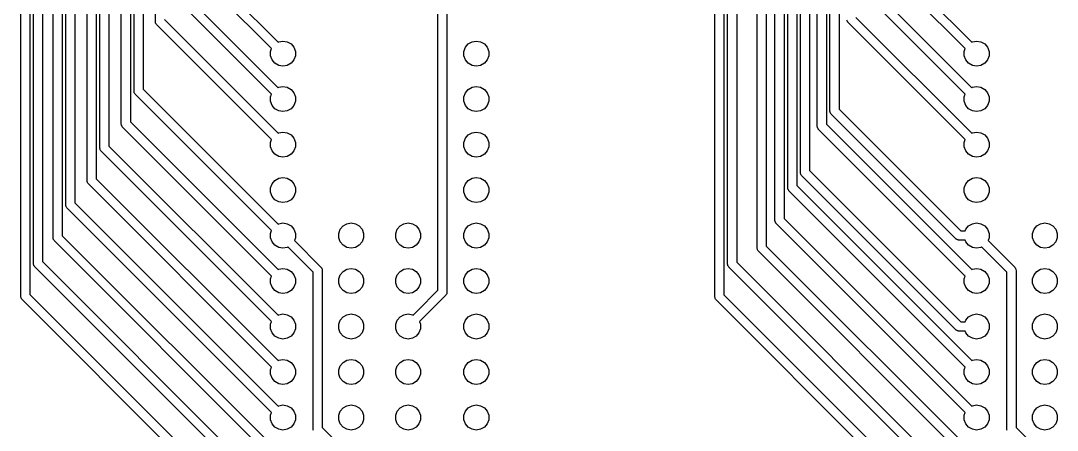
# Model space of a CAD drawing. Extents: x 25 to 346, y -457 to -16.
# Drawn here: x 165.4 to 223.3, y -358.2 to -335.4 of the extents above; entities that cross this region are included whole.
import ezdxf

# ---------------------------------------------------------------- set-up
doc = ezdxf.new("R2010")
doc.units = 0
doc.header["$MEASUREMENT"] = 0
doc.layers.add('BLACK', color=7, linetype='CONTINUOUS')

msp = doc.modelspace()

# ---------------------------------------------------------------- linework, layer by layer
at = {"layer": 'Black'}
for p, q in [((171.704, -339.28), (171.704, -236.581)), ((172.212, -236.581), (172.212, -339.175)), ((169.799, -342.455), (169.799, -239.46)), ((170.307, -239.354), (170.307, -342.35)), ((208.915, -343.824), (208.915, -256.31)), ((209.423, -256.204), (209.423, -343.719)), ((210.566, -340.395), (210.566, -255.949)), ((211.074, -255.844), (211.074, -340.29)), ((208.204, -344.665), (208.204, -256.604)), ((208.712, -256.499), (208.712, -344.56)), ((165.379, -349.202), (165.379, -263.525)), ((165.887, -263.525), (165.887, -349.202)), ((166.091, -348.907), (166.091, -265.049)), ((166.599, -265.049), (166.599, -348.802)), ((204.851, -348.933), (204.851, -266.7)), ((205.359, -266.916), (205.359, -348.827)), ((172.898, -335.394), (172.898, -301.371)), ((170.993, -339.575), (170.993, -305.181)), ((171.501, -305.181), (171.501, -339.575)), ((169.088, -342.75), (169.088, -308.737)), ((169.596, -308.737), (169.596, -342.75)), ((207.493, -346.494), (207.493, -313.69)), ((208.001, -313.69), (208.001, -346.389)), ((204.14, -350.761), (204.14, -313.795)), ((204.648, -313.795), (204.648, -350.656)), ((206.502, -348.043), (206.502, -314.96)), ((207.01, -314.96), (207.01, -347.938)), ((167.894, -345.63), (167.894, -319.151)), ((168.402, -319.151), (168.402, -345.525)), ((167.183, -345.925), (167.183, -319.891)), ((167.691, -319.786), (167.691, -345.925)), ((209.855, -340.69), (209.855, -330.251)), ((210.363, -330.251), (210.363, -340.69)), ((188.671, -350.402), (188.671, -331.457)), ((189.179, -331.562), (189.179, -350.507)), ((179.388, -336.91), (174.623, -332.145)), ((175.057, -331.86), (179.745, -336.548)), ((218.123, -336.91), (213.231, -332.018)), ((213.665, -331.733), (218.48, -336.548)), ((212.725, -333.333), (218.48, -339.088)), ((179.388, -339.45), (173.683, -333.745)), ((174.117, -333.46), (179.745, -339.088)), ((218.123, -339.45), (212.291, -333.618)), ((172.9, -335.405), (172.898, -335.394)), ((172.899, -335.416), (172.9, -335.405)), ((172.907, -335.448), (172.899, -335.416)), ((172.913, -335.481), (172.907, -335.448)), ((172.919, -335.491), (172.913, -335.481)), ((172.922, -335.502), (172.919, -335.491)), ((172.941, -335.529), (172.922, -335.502)), ((172.957, -335.558), (172.941, -335.529)), ((172.966, -335.565), (172.957, -335.558)), ((172.972, -335.574), (172.966, -335.565)), ((179.388, -341.99), (172.972, -335.574)), ((173.406, -335.289), (179.745, -341.628)), ((211.521, -335.354), (211.515, -335.321)), ((211.527, -335.364), (211.521, -335.354)), ((211.53, -335.375), (211.527, -335.364)), ((211.549, -335.402), (211.53, -335.375)), ((211.565, -335.431), (211.549, -335.402)), ((211.574, -335.438), (211.565, -335.431)), ((211.58, -335.447), (211.574, -335.438)), ((218.123, -341.99), (211.58, -335.447)), ((212.014, -335.162), (218.48, -341.628)), ((179.745, -336.548), (179.783, -336.526)), ((179.783, -336.526), (180.022, -336.484)), ((180.022, -336.484), (180.262, -336.526)), ((180.262, -336.526), (180.473, -336.648)), ((180.473, -336.648), (180.63, -336.834)), ((180.63, -336.834), (180.713, -337.063)), ((190.127, -337.063), (190.21, -336.834)), ((190.21, -336.834), (190.367, -336.648)), ((190.367, -336.648), (190.578, -336.526)), ((190.578, -336.526), (190.817, -336.484)), ((190.817, -336.484), (191.057, -336.526)), ((191.057, -336.526), (191.268, -336.648)), ((191.268, -336.648), (191.425, -336.834)), ((191.425, -336.834), (191.508, -337.063)), ((218.48, -336.548), (218.518, -336.526)), ((218.518, -336.526), (218.757, -336.484)), ((218.757, -336.484), (218.997, -336.526)), ((218.997, -336.526), (219.208, -336.648)), ((219.208, -336.648), (219.365, -336.834)), ((219.365, -336.834), (219.448, -337.063)), ((179.332, -337.063), (179.388, -336.91)), ((179.332, -337.307), (179.332, -337.063)), ((179.415, -337.536), (179.332, -337.307)), ((180.713, -337.307), (180.63, -337.536)), ((180.713, -337.063), (180.713, -337.307)), ((190.127, -337.307), (190.127, -337.063)), ((190.21, -337.536), (190.127, -337.307)), ((191.508, -337.307), (191.425, -337.536)), ((191.508, -337.063), (191.508, -337.307)), ((218.067, -337.063), (218.123, -336.91)), ((218.067, -337.307), (218.067, -337.063)), ((218.15, -337.536), (218.067, -337.307)), ((219.448, -337.307), (219.365, -337.536)), ((219.448, -337.063), (219.448, -337.307)), ((179.572, -337.722), (179.415, -337.536)), ((179.783, -337.844), (179.572, -337.722)), ((180.022, -337.886), (179.783, -337.844)), ((180.262, -337.844), (180.022, -337.886)), ((180.473, -337.722), (180.262, -337.844)), ((180.63, -337.536), (180.473, -337.722)), ((190.367, -337.722), (190.21, -337.536)), ((190.578, -337.844), (190.367, -337.722)), ((190.817, -337.886), (190.578, -337.844)), ((191.057, -337.844), (190.817, -337.886)), ((191.268, -337.722), (191.057, -337.844)), ((191.425, -337.536), (191.268, -337.722)), ((218.307, -337.722), (218.15, -337.536)), ((218.518, -337.844), (218.307, -337.722)), ((218.757, -337.886), (218.518, -337.844)), ((218.997, -337.844), (218.757, -337.886)), ((219.208, -337.722), (218.997, -337.844)), ((219.365, -337.536), (219.208, -337.722)), ((179.745, -339.088), (179.783, -339.066)), ((179.783, -339.066), (180.022, -339.024)), ((180.022, -339.024), (180.262, -339.066)), ((180.262, -339.066), (180.473, -339.188)), ((190.367, -339.188), (190.578, -339.066)), ((190.578, -339.066), (190.817, -339.024)), ((190.817, -339.024), (191.057, -339.066)), ((191.057, -339.066), (191.268, -339.188)), ((218.48, -339.088), (218.518, -339.066)), ((218.518, -339.066), (218.757, -339.024)), ((218.757, -339.024), (218.997, -339.066)), ((218.997, -339.066), (219.208, -339.188)), ((170.993, -341.109), (170.993, -339.575)), ((171.501, -339.575), (171.501, -341.004)), ((171.706, -339.292), (171.704, -339.28)), ((171.705, -339.303), (171.706, -339.292)), ((171.714, -339.335), (171.705, -339.303)), ((171.719, -339.367), (171.714, -339.335)), ((171.725, -339.377), (171.719, -339.367)), ((171.728, -339.388), (171.725, -339.377)), ((171.747, -339.415), (171.728, -339.388)), ((171.763, -339.444), (171.747, -339.415)), ((171.772, -339.451), (171.763, -339.444)), ((171.778, -339.46), (171.772, -339.451)), ((179.388, -347.07), (171.778, -339.46)), ((172.212, -339.175), (179.745, -346.708)), ((179.332, -339.603), (179.388, -339.45)), ((179.332, -339.847), (179.332, -339.603)), ((180.473, -339.188), (180.63, -339.374)), ((180.63, -339.374), (180.713, -339.603)), ((180.713, -339.603), (180.713, -339.847)), ((190.127, -339.603), (190.21, -339.374)), ((190.127, -339.847), (190.127, -339.603)), ((190.21, -339.374), (190.367, -339.188)), ((191.268, -339.188), (191.425, -339.374)), ((191.425, -339.374), (191.508, -339.603)), ((191.508, -339.603), (191.508, -339.847)), ((218.067, -339.603), (218.123, -339.45)), ((218.067, -339.847), (218.067, -339.603)), ((219.208, -339.188), (219.365, -339.374)), ((219.365, -339.374), (219.448, -339.603)), ((219.448, -339.603), (219.448, -339.847)), ((179.415, -340.076), (179.332, -339.847)), ((179.572, -340.262), (179.415, -340.076)), ((179.783, -340.384), (179.572, -340.262)), ((180.473, -340.262), (180.262, -340.384)), ((180.63, -340.076), (180.473, -340.262)), ((180.713, -339.847), (180.63, -340.076)), ((190.21, -340.076), (190.127, -339.847)), ((190.367, -340.262), (190.21, -340.076)), ((190.578, -340.384), (190.367, -340.262)), ((191.268, -340.262), (191.057, -340.384)), ((191.425, -340.076), (191.268, -340.262)), ((191.508, -339.847), (191.425, -340.076)), ((211.074, -340.29), (217.875, -347.091)), ((218.15, -340.076), (218.067, -339.847)), ((218.307, -340.262), (218.15, -340.076)), ((218.518, -340.384), (218.307, -340.262)), ((219.208, -340.262), (218.997, -340.384)), ((219.365, -340.076), (219.208, -340.262)), ((219.448, -339.847), (219.365, -340.076)), ((180.022, -340.426), (179.783, -340.384)), ((180.262, -340.384), (180.022, -340.426)), ((190.817, -340.426), (190.578, -340.384)), ((191.057, -340.384), (190.817, -340.426)), ((209.855, -341.236), (209.855, -340.69)), ((210.363, -340.69), (210.363, -341.131)), ((210.568, -340.406), (210.566, -340.395)), ((210.567, -340.417), (210.568, -340.406)), ((210.576, -340.45), (210.567, -340.417)), ((210.581, -340.482), (210.576, -340.45)), ((210.587, -340.492), (210.581, -340.482)), ((210.59, -340.503), (210.587, -340.492)), ((210.609, -340.53), (210.59, -340.503)), ((210.625, -340.559), (210.609, -340.53)), ((210.634, -340.566), (210.625, -340.559)), ((210.64, -340.575), (210.634, -340.566)), ((217.59, -347.525), (210.64, -340.575)), ((218.757, -340.426), (218.518, -340.384)), ((218.997, -340.384), (218.757, -340.426)), ((170.995, -341.12), (170.993, -341.109)), ((170.994, -341.131), (170.995, -341.12)), ((171.002, -341.163), (170.994, -341.131)), ((171.008, -341.196), (171.002, -341.163)), ((171.014, -341.206), (171.008, -341.196)), ((171.017, -341.217), (171.014, -341.206)), ((171.036, -341.244), (171.017, -341.217)), ((171.052, -341.273), (171.036, -341.244)), ((171.061, -341.28), (171.052, -341.273)), ((171.067, -341.289), (171.061, -341.28)), ((179.388, -349.61), (171.067, -341.289)), ((171.501, -341.004), (179.745, -349.248)), ((209.857, -341.247), (209.855, -341.236)), ((209.856, -341.258), (209.857, -341.247)), ((209.864, -341.29), (209.856, -341.258)), ((209.87, -341.323), (209.864, -341.29)), ((209.876, -341.333), (209.87, -341.323)), ((209.879, -341.344), (209.876, -341.333)), ((209.898, -341.371), (209.879, -341.344)), ((209.914, -341.4), (209.898, -341.371)), ((209.923, -341.407), (209.914, -341.4)), ((209.929, -341.416), (209.923, -341.407)), ((218.123, -349.61), (209.929, -341.416)), ((210.363, -341.131), (218.48, -349.248)), ((179.332, -342.143), (179.388, -341.99)), ((179.745, -341.628), (179.783, -341.606)), ((179.783, -341.606), (180.022, -341.564)), ((180.022, -341.564), (180.262, -341.606)), ((180.262, -341.606), (180.473, -341.728)), ((180.473, -341.728), (180.63, -341.914)), ((180.63, -341.914), (180.713, -342.143)), ((190.127, -342.143), (190.21, -341.914)), ((190.21, -341.914), (190.367, -341.728)), ((190.367, -341.728), (190.578, -341.606)), ((190.578, -341.606), (190.817, -341.564)), ((190.817, -341.564), (191.057, -341.606)), ((191.057, -341.606), (191.268, -341.728)), ((191.268, -341.728), (191.425, -341.914)), ((191.425, -341.914), (191.508, -342.143)), ((218.067, -342.143), (218.123, -341.99)), ((218.48, -341.628), (218.518, -341.606)), ((218.518, -341.606), (218.757, -341.564)), ((218.757, -341.564), (218.997, -341.606)), ((218.997, -341.606), (219.208, -341.728)), ((219.208, -341.728), (219.365, -341.914)), ((219.365, -341.914), (219.448, -342.143)), ((169.801, -342.467), (169.799, -342.455)), ((169.8, -342.478), (169.801, -342.467)), ((169.809, -342.51), (169.8, -342.478)), ((169.814, -342.542), (169.809, -342.51)), ((169.82, -342.552), (169.814, -342.542)), ((169.823, -342.563), (169.82, -342.552)), ((169.842, -342.59), (169.823, -342.563)), ((169.858, -342.619), (169.842, -342.59)), ((169.867, -342.626), (169.858, -342.619)), ((169.873, -342.635), (169.867, -342.626)), ((179.388, -352.15), (169.873, -342.635)), ((170.307, -342.35), (179.745, -351.788)), ((179.332, -342.387), (179.332, -342.143)), ((179.415, -342.616), (179.332, -342.387)), ((179.572, -342.802), (179.415, -342.616)), ((180.63, -342.616), (180.473, -342.802)), ((180.713, -342.387), (180.63, -342.616)), ((180.713, -342.143), (180.713, -342.387)), ((190.127, -342.387), (190.127, -342.143)), ((190.21, -342.616), (190.127, -342.387)), ((190.367, -342.802), (190.21, -342.616)), ((191.425, -342.616), (191.268, -342.802)), ((191.508, -342.387), (191.425, -342.616)), ((191.508, -342.143), (191.508, -342.387)), ((218.067, -342.387), (218.067, -342.143)), ((218.15, -342.616), (218.067, -342.387)), ((218.307, -342.802), (218.15, -342.616)), ((219.365, -342.616), (219.208, -342.802)), ((219.448, -342.387), (219.365, -342.616)), ((219.448, -342.143), (219.448, -342.387)), ((169.088, -344.284), (169.088, -342.75)), ((169.596, -342.75), (169.596, -344.179)), ((179.783, -342.924), (179.572, -342.802)), ((180.022, -342.966), (179.783, -342.924)), ((180.262, -342.924), (180.022, -342.966)), ((180.473, -342.802), (180.262, -342.924)), ((190.578, -342.924), (190.367, -342.802)), ((190.817, -342.966), (190.578, -342.924)), ((191.057, -342.924), (190.817, -342.966)), ((191.268, -342.802), (191.057, -342.924)), ((218.518, -342.924), (218.307, -342.802)), ((218.757, -342.966), (218.518, -342.924)), ((218.997, -342.924), (218.757, -342.966)), ((219.208, -342.802), (218.997, -342.924)), ((209.423, -343.719), (217.875, -352.171)), ((169.09, -344.295), (169.088, -344.284)), ((169.089, -344.306), (169.09, -344.295)), ((169.097, -344.338), (169.089, -344.306)), ((169.103, -344.371), (169.097, -344.338)), ((169.109, -344.381), (169.103, -344.371)), ((169.596, -344.179), (179.745, -354.328)), ((179.415, -344.454), (179.572, -344.268)), ((179.572, -344.268), (179.783, -344.146)), ((179.783, -344.146), (180.022, -344.104)), ((180.022, -344.104), (180.262, -344.146)), ((180.262, -344.146), (180.473, -344.268)), ((180.473, -344.268), (180.63, -344.454)), ((190.21, -344.454), (190.367, -344.268)), ((190.367, -344.268), (190.578, -344.146)), ((190.578, -344.146), (190.817, -344.104)), ((190.817, -344.104), (191.057, -344.146)), ((191.057, -344.146), (191.268, -344.268)), ((191.268, -344.268), (191.425, -344.454)), ((208.917, -343.835), (208.915, -343.824)), ((208.916, -343.846), (208.917, -343.835)), ((208.925, -343.879), (208.916, -343.846)), ((208.93, -343.911), (208.925, -343.879)), ((208.936, -343.921), (208.93, -343.911)), ((208.939, -343.932), (208.936, -343.921)), ((208.958, -343.959), (208.939, -343.932)), ((208.974, -343.988), (208.958, -343.959)), ((208.983, -343.995), (208.974, -343.988)), ((208.989, -344.004), (208.983, -343.995)), ((217.59, -352.605), (208.989, -344.004)), ((218.15, -344.454), (218.307, -344.268)), ((218.307, -344.268), (218.518, -344.146)), ((218.518, -344.146), (218.757, -344.104)), ((218.757, -344.104), (218.997, -344.146)), ((218.997, -344.146), (219.208, -344.268)), ((219.208, -344.268), (219.365, -344.454)), ((169.112, -344.392), (169.109, -344.381)), ((169.131, -344.419), (169.112, -344.392)), ((169.147, -344.448), (169.131, -344.419)), ((169.156, -344.455), (169.147, -344.448)), ((169.162, -344.464), (169.156, -344.455)), ((179.388, -354.69), (169.162, -344.464)), ((179.332, -344.683), (179.415, -344.454)), ((179.332, -344.927), (179.332, -344.683)), ((179.415, -345.156), (179.332, -344.927)), ((180.63, -344.454), (180.713, -344.683)), ((180.713, -344.927), (180.63, -345.156)), ((180.713, -344.683), (180.713, -344.927)), ((190.127, -344.683), (190.21, -344.454)), ((190.127, -344.927), (190.127, -344.683)), ((190.21, -345.156), (190.127, -344.927)), ((191.425, -344.454), (191.508, -344.683)), ((191.508, -344.927), (191.425, -345.156)), ((191.508, -344.683), (191.508, -344.927)), ((208.206, -344.676), (208.204, -344.665)), ((208.205, -344.687), (208.206, -344.676)), ((208.213, -344.719), (208.205, -344.687)), ((208.219, -344.752), (208.213, -344.719)), ((208.225, -344.762), (208.219, -344.752)), ((208.228, -344.773), (208.225, -344.762)), ((208.247, -344.8), (208.228, -344.773)), ((208.263, -344.829), (208.247, -344.8)), ((208.272, -344.836), (208.263, -344.829)), ((208.278, -344.845), (208.272, -344.836)), ((218.123, -354.69), (208.278, -344.845)), ((208.712, -344.56), (218.48, -354.328)), ((218.067, -344.683), (218.15, -344.454)), ((218.067, -344.927), (218.067, -344.683)), ((218.15, -345.156), (218.067, -344.927)), ((219.365, -344.454), (219.448, -344.683)), ((219.448, -344.927), (219.365, -345.156)), ((219.448, -344.683), (219.448, -344.927)), ((168.402, -345.525), (179.745, -356.868)), ((179.572, -345.342), (179.415, -345.156)), ((179.783, -345.464), (179.572, -345.342)), ((180.022, -345.506), (179.783, -345.464)), ((180.262, -345.464), (180.022, -345.506)), ((180.473, -345.342), (180.262, -345.464)), ((180.63, -345.156), (180.473, -345.342)), ((190.367, -345.342), (190.21, -345.156)), ((190.578, -345.464), (190.367, -345.342)), ((190.817, -345.506), (190.578, -345.464)), ((191.057, -345.464), (190.817, -345.506)), ((191.268, -345.342), (191.057, -345.464)), ((191.425, -345.156), (191.268, -345.342)), ((218.307, -345.342), (218.15, -345.156)), ((218.518, -345.464), (218.307, -345.342)), ((218.757, -345.506), (218.518, -345.464)), ((218.997, -345.464), (218.757, -345.506)), ((219.208, -345.342), (218.997, -345.464)), ((219.365, -345.156), (219.208, -345.342)), ((167.183, -347.459), (167.183, -345.925)), ((167.691, -345.925), (167.691, -347.354)), ((167.896, -345.642), (167.894, -345.63)), ((167.895, -345.653), (167.896, -345.642)), ((167.904, -345.685), (167.895, -345.653)), ((167.909, -345.717), (167.904, -345.685)), ((167.915, -345.727), (167.909, -345.717)), ((167.918, -345.738), (167.915, -345.727)), ((167.937, -345.765), (167.918, -345.738)), ((167.953, -345.794), (167.937, -345.765)), ((167.962, -345.801), (167.953, -345.794)), ((167.968, -345.81), (167.962, -345.801)), ((179.388, -357.23), (167.968, -345.81)), ((179.745, -346.708), (179.783, -346.686)), ((179.783, -346.686), (180.022, -346.644)), ((180.022, -346.644), (180.262, -346.686)), ((180.262, -346.686), (180.473, -346.808)), ((183.382, -346.808), (183.593, -346.686)), ((183.593, -346.686), (183.832, -346.644)), ((183.832, -346.644), (184.072, -346.686)), ((184.072, -346.686), (184.283, -346.808)), ((186.557, -346.808), (186.768, -346.686)), ((186.768, -346.686), (187.007, -346.644)), ((187.007, -346.644), (187.247, -346.686)), ((187.247, -346.686), (187.458, -346.808)), ((190.367, -346.808), (190.578, -346.686)), ((190.578, -346.686), (190.817, -346.644)), ((190.817, -346.644), (191.057, -346.686)), ((191.057, -346.686), (191.268, -346.808)), ((207.495, -346.505), (207.493, -346.494)), ((207.494, -346.516), (207.495, -346.505)), ((207.502, -346.548), (207.494, -346.516)), ((207.508, -346.581), (207.502, -346.548)), ((207.513, -346.591), (207.508, -346.581)), ((207.516, -346.601), (207.513, -346.591)), ((207.535, -346.629), (207.516, -346.601)), ((207.552, -346.657), (207.535, -346.629)), ((207.561, -346.665), (207.552, -346.657)), ((207.567, -346.674), (207.561, -346.665)), ((218.123, -357.23), (207.567, -346.674)), ((208.001, -346.389), (218.48, -356.868)), ((218.307, -346.808), (218.518, -346.686)), ((218.518, -346.686), (218.757, -346.644)), ((218.757, -346.644), (218.997, -346.686)), ((218.997, -346.686), (219.208, -346.808)), ((222.117, -346.808), (222.328, -346.686)), ((222.328, -346.686), (222.567, -346.644)), ((222.567, -346.644), (222.807, -346.686)), ((222.807, -346.686), (223.018, -346.808)), ((179.332, -347.223), (179.388, -347.07)), ((179.332, -347.467), (179.332, -347.223)), ((180.473, -346.808), (180.63, -346.994)), ((180.63, -346.994), (180.713, -347.223)), ((180.713, -347.223), (180.713, -347.467)), ((183.142, -347.223), (183.225, -346.994)), ((183.142, -347.467), (183.142, -347.223)), ((183.225, -346.994), (183.382, -346.808)), ((184.283, -346.808), (184.44, -346.994)), ((184.44, -346.994), (184.523, -347.223)), ((184.523, -347.223), (184.523, -347.467)), ((186.317, -347.223), (186.4, -346.994)), ((186.317, -347.467), (186.317, -347.223)), ((186.4, -346.994), (186.557, -346.808)), ((187.458, -346.808), (187.615, -346.994)), ((187.615, -346.994), (187.698, -347.223)), ((187.698, -347.223), (187.698, -347.467)), ((190.127, -347.223), (190.21, -346.994)), ((190.127, -347.467), (190.127, -347.223)), ((190.21, -346.994), (190.367, -346.808)), ((191.268, -346.808), (191.425, -346.994)), ((191.425, -346.994), (191.508, -347.223)), ((191.508, -347.223), (191.508, -347.467)), ((217.875, -347.091), (218.115, -347.091)), ((218.115, -347.091), (218.15, -346.994)), ((218.15, -346.994), (218.307, -346.808)), ((219.208, -346.808), (219.365, -346.994)), ((219.365, -346.994), (219.448, -347.223)), ((219.448, -347.223), (219.448, -347.467)), ((221.877, -347.223), (221.96, -346.994)), ((221.877, -347.467), (221.877, -347.223)), ((221.96, -346.994), (222.117, -346.808)), ((223.018, -346.808), (223.175, -346.994)), ((223.175, -346.994), (223.258, -347.223)), ((223.258, -347.223), (223.258, -347.467)), ((167.185, -347.47), (167.183, -347.459)), ((167.184, -347.481), (167.185, -347.47)), ((167.192, -347.513), (167.184, -347.481)), ((167.198, -347.546), (167.192, -347.513)), ((167.204, -347.556), (167.198, -347.546)), ((167.207, -347.567), (167.204, -347.556)), ((167.226, -347.594), (167.207, -347.567)), ((167.242, -347.623), (167.226, -347.594)), ((167.251, -347.63), (167.242, -347.623)), ((167.257, -347.639), (167.251, -347.63)), ((179.388, -359.77), (167.257, -347.639)), ((167.691, -347.354), (179.745, -359.408)), ((179.415, -347.696), (179.332, -347.467)), ((179.572, -347.882), (179.415, -347.696)), ((180.713, -347.467), (180.657, -347.62)), ((180.657, -347.62), (182.145, -349.108)), ((183.225, -347.696), (183.142, -347.467)), ((183.382, -347.882), (183.225, -347.696)), ((184.44, -347.696), (184.283, -347.882)), ((184.523, -347.467), (184.44, -347.696)), ((186.4, -347.696), (186.317, -347.467)), ((186.557, -347.882), (186.4, -347.696)), ((187.615, -347.696), (187.458, -347.882)), ((187.698, -347.467), (187.615, -347.696)), ((190.21, -347.696), (190.127, -347.467)), ((190.367, -347.882), (190.21, -347.696)), ((191.425, -347.696), (191.268, -347.882)), ((191.508, -347.467), (191.425, -347.696)), ((217.599, -347.531), (217.59, -347.525)), ((217.606, -347.54), (217.599, -347.531)), ((217.635, -347.556), (217.606, -347.54)), ((217.662, -347.575), (217.635, -347.556)), ((217.673, -347.578), (217.662, -347.575)), ((217.683, -347.584), (217.673, -347.578)), ((217.715, -347.589), (217.683, -347.584)), ((217.748, -347.598), (217.715, -347.589)), ((217.759, -347.597), (217.748, -347.598)), ((217.77, -347.599), (217.759, -347.597)), ((218.115, -347.599), (217.77, -347.599)), ((218.15, -347.696), (218.115, -347.599)), ((218.307, -347.882), (218.15, -347.696)), ((219.448, -347.467), (219.392, -347.62)), ((219.392, -347.62), (220.88, -349.108)), ((221.96, -347.696), (221.877, -347.467)), ((222.117, -347.882), (221.96, -347.696)), ((223.175, -347.696), (223.018, -347.882)), ((223.258, -347.467), (223.175, -347.696)), ((179.783, -348.004), (179.572, -347.882)), ((180.022, -348.046), (179.783, -348.004)), ((180.262, -348.004), (180.022, -348.046)), ((180.3, -347.982), (180.262, -348.004)), ((181.712, -349.393), (180.3, -347.982)), ((183.593, -348.004), (183.382, -347.882)), ((183.832, -348.046), (183.593, -348.004)), ((184.072, -348.004), (183.832, -348.046)), ((184.283, -347.882), (184.072, -348.004)), ((186.768, -348.004), (186.557, -347.882)), ((187.007, -348.046), (186.768, -348.004)), ((187.247, -348.004), (187.007, -348.046)), ((187.458, -347.882), (187.247, -348.004)), ((190.578, -348.004), (190.367, -347.882)), ((190.817, -348.046), (190.578, -348.004)), ((191.057, -348.004), (190.817, -348.046)), ((191.268, -347.882), (191.057, -348.004)), ((206.504, -348.055), (206.502, -348.043)), ((206.503, -348.066), (206.504, -348.055)), ((206.512, -348.098), (206.503, -348.066)), ((206.517, -348.13), (206.512, -348.098)), ((206.523, -348.14), (206.517, -348.13)), ((206.526, -348.151), (206.523, -348.14)), ((206.545, -348.178), (206.526, -348.151)), ((206.561, -348.207), (206.545, -348.178)), ((206.57, -348.214), (206.561, -348.207)), ((206.576, -348.223), (206.57, -348.214)), ((218.123, -359.77), (206.576, -348.223)), ((207.01, -347.938), (218.48, -359.408)), ((218.518, -348.004), (218.307, -347.882)), ((218.757, -348.046), (218.518, -348.004)), ((218.997, -348.004), (218.757, -348.046)), ((219.035, -347.982), (218.997, -348.004)), ((220.447, -349.393), (219.035, -347.982)), ((222.328, -348.004), (222.117, -347.882)), ((222.567, -348.046), (222.328, -348.004)), ((222.807, -348.004), (222.567, -348.046)), ((223.018, -347.882), (222.807, -348.004)), ((166.093, -348.918), (166.091, -348.907)), ((166.092, -348.929), (166.093, -348.918)), ((166.1, -348.961), (166.092, -348.929)), ((166.106, -348.994), (166.1, -348.961)), ((166.112, -349.004), (166.106, -348.994)), ((166.114, -349.014), (166.112, -349.004)), ((166.599, -348.802), (179.745, -361.948)), ((204.853, -348.944), (204.851, -348.933)), ((204.852, -348.955), (204.853, -348.944)), ((204.861, -348.987), (204.852, -348.955)), ((204.866, -349.019), (204.861, -348.987)), ((205.359, -348.827), (218.48, -361.948)), ((165.379, -350.736), (165.379, -349.202)), ((165.887, -349.202), (165.887, -350.631)), ((166.133, -349.042), (166.114, -349.014)), ((166.15, -349.07), (166.133, -349.042)), ((166.159, -349.078), (166.15, -349.07)), ((166.165, -349.087), (166.159, -349.078)), ((166.19, -349.112), (166.165, -349.087)), ((179.388, -362.31), (166.19, -349.112)), ((179.745, -349.248), (179.783, -349.226)), ((179.783, -349.226), (180.022, -349.184)), ((180.022, -349.184), (180.262, -349.226)), ((180.262, -349.226), (180.473, -349.348)), ((180.473, -349.348), (180.63, -349.534)), ((180.63, -349.534), (180.713, -349.763)), ((181.712, -358.178), (181.712, -349.393)), ((182.145, -349.108), (182.152, -349.118)), ((182.152, -349.118), (182.16, -349.125)), ((182.16, -349.125), (182.177, -349.154)), ((182.177, -349.154), (182.196, -349.181)), ((182.196, -349.181), (182.199, -349.192)), ((182.199, -349.192), (182.204, -349.201)), ((182.204, -349.201), (182.21, -349.234)), ((182.21, -349.234), (182.219, -349.266)), ((182.219, -349.266), (182.218, -349.277)), ((182.218, -349.277), (182.22, -349.288)), ((182.22, -349.288), (182.22, -358.073)), ((183.142, -349.763), (183.225, -349.534)), ((183.225, -349.534), (183.382, -349.348)), ((183.382, -349.348), (183.593, -349.226)), ((183.593, -349.226), (183.832, -349.184)), ((183.832, -349.184), (184.072, -349.226)), ((184.072, -349.226), (184.283, -349.348)), ((184.283, -349.348), (184.44, -349.534)), ((184.44, -349.534), (184.523, -349.763)), ((186.317, -349.763), (186.4, -349.534)), ((186.4, -349.534), (186.557, -349.348)), ((186.557, -349.348), (186.768, -349.226)), ((186.768, -349.226), (187.007, -349.184)), ((187.007, -349.184), (187.247, -349.226)), ((187.247, -349.226), (187.458, -349.348)), ((187.458, -349.348), (187.615, -349.534)), ((187.615, -349.534), (187.698, -349.763)), ((190.127, -349.763), (190.21, -349.534)), ((190.21, -349.534), (190.367, -349.348)), ((190.367, -349.348), (190.578, -349.226)), ((190.578, -349.226), (190.817, -349.184)), ((190.817, -349.184), (191.057, -349.226)), ((191.057, -349.226), (191.268, -349.348)), ((191.268, -349.348), (191.425, -349.534)), ((191.425, -349.534), (191.508, -349.763)), ((204.872, -349.029), (204.866, -349.019)), ((204.875, -349.04), (204.872, -349.029)), ((204.894, -349.067), (204.875, -349.04)), ((204.91, -349.096), (204.894, -349.067)), ((204.919, -349.103), (204.91, -349.096)), ((204.925, -349.112), (204.919, -349.103)), ((218.123, -362.31), (204.925, -349.112)), ((218.48, -349.248), (218.518, -349.226)), ((218.518, -349.226), (218.757, -349.184)), ((218.757, -349.184), (218.997, -349.226)), ((218.997, -349.226), (219.208, -349.348)), ((219.208, -349.348), (219.365, -349.534)), ((219.365, -349.534), (219.448, -349.763)), ((220.447, -358.178), (220.447, -349.393)), ((220.88, -349.108), (220.887, -349.118)), ((220.887, -349.118), (220.895, -349.125)), ((220.895, -349.125), (220.912, -349.154)), ((220.912, -349.154), (220.931, -349.181)), ((220.931, -349.181), (220.934, -349.192)), ((220.934, -349.192), (220.939, -349.201)), ((220.939, -349.201), (220.945, -349.234)), ((220.945, -349.234), (220.954, -349.266)), ((220.954, -349.266), (220.953, -349.277)), ((220.953, -349.277), (220.955, -349.288)), ((220.955, -349.288), (220.955, -358.073)), ((221.877, -349.763), (221.96, -349.534)), ((221.96, -349.534), (222.117, -349.348)), ((222.117, -349.348), (222.328, -349.226)), ((222.328, -349.226), (222.567, -349.184)), ((222.567, -349.184), (222.807, -349.226)), ((222.807, -349.226), (223.018, -349.348)), ((223.018, -349.348), (223.175, -349.534)), ((223.175, -349.534), (223.258, -349.763)), ((179.332, -349.763), (179.388, -349.61)), ((179.332, -350.007), (179.332, -349.763)), ((179.415, -350.236), (179.332, -350.007)), ((180.713, -350.007), (180.63, -350.236)), ((180.713, -349.763), (180.713, -350.007)), ((183.142, -350.007), (183.142, -349.763)), ((183.225, -350.236), (183.142, -350.007)), ((184.523, -350.007), (184.44, -350.236)), ((184.523, -349.763), (184.523, -350.007)), ((186.317, -350.007), (186.317, -349.763)), ((186.4, -350.236), (186.317, -350.007)), ((187.698, -350.007), (187.615, -350.236)), ((187.698, -349.763), (187.698, -350.007)), ((190.127, -350.007), (190.127, -349.763)), ((190.21, -350.236), (190.127, -350.007)), ((191.508, -350.007), (191.425, -350.236)), ((191.508, -349.763), (191.508, -350.007)), ((218.067, -349.763), (218.123, -349.61)), ((218.067, -350.007), (218.067, -349.763)), ((218.15, -350.236), (218.067, -350.007)), ((219.448, -350.007), (219.365, -350.236)), ((219.448, -349.763), (219.448, -350.007)), ((221.877, -350.007), (221.877, -349.763)), ((221.96, -350.236), (221.877, -350.007)), ((223.258, -350.007), (223.175, -350.236)), ((223.258, -349.763), (223.258, -350.007)), ((165.381, -350.747), (165.379, -350.736)), ((165.887, -350.631), (179.745, -364.488)), ((179.572, -350.422), (179.415, -350.236)), ((179.783, -350.544), (179.572, -350.422)), ((180.022, -350.586), (179.783, -350.544)), ((180.262, -350.544), (180.022, -350.586)), ((180.473, -350.422), (180.262, -350.544)), ((180.63, -350.236), (180.473, -350.422)), ((183.382, -350.422), (183.225, -350.236)), ((183.593, -350.544), (183.382, -350.422)), ((183.832, -350.586), (183.593, -350.544)), ((184.072, -350.544), (183.832, -350.586)), ((184.283, -350.422), (184.072, -350.544)), ((184.44, -350.236), (184.283, -350.422)), ((186.557, -350.422), (186.4, -350.236)), ((186.768, -350.544), (186.557, -350.422)), ((187.007, -350.586), (186.768, -350.544)), ((187.247, -350.544), (187.007, -350.586)), ((187.458, -350.422), (187.247, -350.544)), ((187.615, -350.236), (187.458, -350.422)), ((187.526, -351.547), (188.671, -350.402)), ((189.105, -350.687), (187.886, -351.906)), ((189.111, -350.678), (189.105, -350.687)), ((189.12, -350.671), (189.111, -350.678)), ((189.136, -350.642), (189.12, -350.671)), ((189.155, -350.615), (189.136, -350.642)), ((189.158, -350.604), (189.155, -350.615)), ((189.164, -350.594), (189.158, -350.604)), ((189.17, -350.561), (189.164, -350.594)), ((189.178, -350.529), (189.17, -350.561)), ((189.179, -350.507), (189.177, -350.518)), ((189.177, -350.518), (189.178, -350.529)), ((190.367, -350.422), (190.21, -350.236)), ((190.578, -350.544), (190.367, -350.422)), ((190.817, -350.586), (190.578, -350.544)), ((191.057, -350.544), (190.817, -350.586)), ((191.268, -350.422), (191.057, -350.544)), ((191.425, -350.236), (191.268, -350.422)), ((204.648, -350.656), (218.48, -364.488)), ((218.307, -350.422), (218.15, -350.236)), ((218.518, -350.544), (218.307, -350.422)), ((218.757, -350.586), (218.518, -350.544)), ((218.997, -350.544), (218.757, -350.586)), ((219.208, -350.422), (218.997, -350.544)), ((219.365, -350.236), (219.208, -350.422)), ((222.117, -350.422), (221.96, -350.236)), ((222.328, -350.544), (222.117, -350.422)), ((222.567, -350.586), (222.328, -350.544)), ((222.807, -350.544), (222.567, -350.586)), ((223.018, -350.422), (222.807, -350.544)), ((223.175, -350.236), (223.018, -350.422)), ((165.38, -350.758), (165.381, -350.747)), ((165.389, -350.79), (165.38, -350.758)), ((165.395, -350.823), (165.389, -350.79)), ((165.4, -350.832), (165.395, -350.823)), ((165.403, -350.843), (165.4, -350.832)), ((165.422, -350.87), (165.403, -350.843)), ((165.439, -350.899), (165.422, -350.87)), ((165.447, -350.906), (165.439, -350.899)), ((165.454, -350.915), (165.447, -350.906)), ((179.388, -364.85), (165.454, -350.915)), ((204.142, -350.772), (204.14, -350.761)), ((204.141, -350.783), (204.142, -350.772)), ((204.149, -350.815), (204.141, -350.783)), ((204.155, -350.848), (204.149, -350.815)), ((204.161, -350.858), (204.155, -350.848)), ((204.164, -350.869), (204.161, -350.858)), ((204.183, -350.896), (204.164, -350.869)), ((204.199, -350.925), (204.183, -350.896)), ((204.208, -350.932), (204.199, -350.925)), ((204.214, -350.941), (204.208, -350.932)), ((218.123, -364.85), (204.214, -350.941)), ((179.745, -351.788), (179.783, -351.766)), ((179.783, -351.766), (180.022, -351.724)), ((180.022, -351.724), (180.262, -351.766)), ((180.262, -351.766), (180.473, -351.888)), ((180.473, -351.888), (180.63, -352.074)), ((183.225, -352.074), (183.382, -351.888)), ((183.382, -351.888), (183.593, -351.766)), ((183.593, -351.766), (183.832, -351.724)), ((183.832, -351.724), (184.072, -351.766)), ((184.072, -351.766), (184.283, -351.888)), ((184.283, -351.888), (184.44, -352.074)), ((186.4, -352.074), (186.557, -351.888)), ((186.557, -351.888), (186.768, -351.766)), ((186.768, -351.766), (187.007, -351.724)), ((187.007, -351.724), (187.247, -351.766)), ((187.247, -351.766), (187.285, -351.788)), ((187.285, -351.788), (187.526, -351.547)), ((190.21, -352.074), (190.367, -351.888)), ((190.367, -351.888), (190.578, -351.766)), ((190.578, -351.766), (190.817, -351.724)), ((190.817, -351.724), (191.057, -351.766)), ((191.057, -351.766), (191.268, -351.888)), ((191.268, -351.888), (191.425, -352.074)), ((218.15, -352.074), (218.307, -351.888)), ((218.307, -351.888), (218.518, -351.766)), ((218.518, -351.766), (218.757, -351.724)), ((218.757, -351.724), (218.997, -351.766)), ((218.997, -351.766), (219.208, -351.888)), ((219.208, -351.888), (219.365, -352.074)), ((221.96, -352.074), (222.117, -351.888)), ((222.117, -351.888), (222.328, -351.766)), ((222.328, -351.766), (222.567, -351.724)), ((222.567, -351.724), (222.807, -351.766)), ((222.807, -351.766), (223.018, -351.888)), ((223.018, -351.888), (223.175, -352.074)), ((179.332, -352.303), (179.388, -352.15)), ((179.332, -352.547), (179.332, -352.303)), ((180.63, -352.074), (180.713, -352.303)), ((180.713, -352.303), (180.713, -352.547)), ((183.142, -352.303), (183.225, -352.074)), ((183.142, -352.547), (183.142, -352.303)), ((184.44, -352.074), (184.523, -352.303)), ((184.523, -352.303), (184.523, -352.547)), ((186.317, -352.303), (186.4, -352.074)), ((186.317, -352.547), (186.317, -352.303)), ((187.886, -351.906), (187.642, -352.15)), ((187.642, -352.15), (187.698, -352.303)), ((187.698, -352.303), (187.698, -352.547)), ((190.127, -352.303), (190.21, -352.074)), ((190.127, -352.547), (190.127, -352.303)), ((191.425, -352.074), (191.508, -352.303)), ((191.508, -352.303), (191.508, -352.547)), ((217.875, -352.171), (218.115, -352.171)), ((218.115, -352.171), (218.15, -352.074)), ((219.365, -352.074), (219.448, -352.303)), ((219.448, -352.303), (219.448, -352.547)), ((221.877, -352.303), (221.96, -352.074)), ((221.877, -352.547), (221.877, -352.303)), ((223.175, -352.074), (223.258, -352.303)), ((223.258, -352.303), (223.258, -352.547)), ((179.415, -352.776), (179.332, -352.547)), ((179.572, -352.962), (179.415, -352.776)), ((179.783, -353.084), (179.572, -352.962)), ((180.473, -352.962), (180.262, -353.084)), ((180.63, -352.776), (180.473, -352.962)), ((180.713, -352.547), (180.63, -352.776)), ((183.225, -352.776), (183.142, -352.547)), ((183.382, -352.962), (183.225, -352.776)), ((183.593, -353.084), (183.382, -352.962)), ((184.283, -352.962), (184.072, -353.084)), ((184.44, -352.776), (184.283, -352.962)), ((184.523, -352.547), (184.44, -352.776)), ((186.4, -352.776), (186.317, -352.547)), ((186.557, -352.962), (186.4, -352.776)), ((186.768, -353.084), (186.557, -352.962)), ((187.458, -352.962), (187.247, -353.084)), ((187.615, -352.776), (187.458, -352.962)), ((187.698, -352.547), (187.615, -352.776)), ((190.21, -352.776), (190.127, -352.547)), ((190.367, -352.962), (190.21, -352.776)), ((190.578, -353.084), (190.367, -352.962)), ((191.268, -352.962), (191.057, -353.084)), ((191.425, -352.776), (191.268, -352.962)), ((191.508, -352.547), (191.425, -352.776)), ((217.599, -352.611), (217.59, -352.605)), ((217.606, -352.62), (217.599, -352.611)), ((217.635, -352.636), (217.606, -352.62)), ((217.662, -352.655), (217.635, -352.636)), ((217.673, -352.658), (217.662, -352.655)), ((217.683, -352.664), (217.673, -352.658)), ((217.715, -352.669), (217.683, -352.664)), ((217.748, -352.678), (217.715, -352.669)), ((217.759, -352.677), (217.748, -352.678)), ((217.77, -352.679), (217.759, -352.677)), ((218.115, -352.679), (217.77, -352.679)), ((218.15, -352.776), (218.115, -352.679)), ((218.307, -352.962), (218.15, -352.776)), ((218.518, -353.084), (218.307, -352.962)), ((219.208, -352.962), (218.997, -353.084)), ((219.365, -352.776), (219.208, -352.962)), ((219.448, -352.547), (219.365, -352.776)), ((221.96, -352.776), (221.877, -352.547)), ((222.117, -352.962), (221.96, -352.776)), ((222.328, -353.084), (222.117, -352.962)), ((223.018, -352.962), (222.807, -353.084)), ((223.175, -352.776), (223.018, -352.962)), ((223.258, -352.547), (223.175, -352.776)), ((180.022, -353.126), (179.783, -353.084)), ((180.262, -353.084), (180.022, -353.126)), ((183.832, -353.126), (183.593, -353.084)), ((184.072, -353.084), (183.832, -353.126)), ((187.007, -353.126), (186.768, -353.084)), ((187.247, -353.084), (187.007, -353.126)), ((190.817, -353.126), (190.578, -353.084)), ((191.057, -353.084), (190.817, -353.126)), ((218.757, -353.126), (218.518, -353.084)), ((218.997, -353.084), (218.757, -353.126)), ((222.567, -353.126), (222.328, -353.084)), ((222.807, -353.084), (222.567, -353.126)), ((179.332, -354.843), (179.388, -354.69)), ((179.745, -354.328), (179.783, -354.306)), ((179.783, -354.306), (180.022, -354.264)), ((180.022, -354.264), (180.262, -354.306)), ((180.262, -354.306), (180.473, -354.428)), ((180.473, -354.428), (180.63, -354.614)), ((180.63, -354.614), (180.713, -354.843)), ((183.142, -354.843), (183.225, -354.614)), ((183.225, -354.614), (183.382, -354.428)), ((183.382, -354.428), (183.593, -354.306)), ((183.593, -354.306), (183.832, -354.264)), ((183.832, -354.264), (184.072, -354.306)), ((184.072, -354.306), (184.283, -354.428)), ((184.283, -354.428), (184.44, -354.614)), ((184.44, -354.614), (184.523, -354.843)), ((186.317, -354.843), (186.4, -354.614)), ((186.4, -354.614), (186.557, -354.428)), ((186.557, -354.428), (186.768, -354.306)), ((186.768, -354.306), (187.007, -354.264)), ((187.007, -354.264), (187.247, -354.306)), ((187.247, -354.306), (187.458, -354.428)), ((187.458, -354.428), (187.615, -354.614)), ((187.615, -354.614), (187.698, -354.843)), ((190.127, -354.843), (190.21, -354.614)), ((190.21, -354.614), (190.367, -354.428)), ((190.367, -354.428), (190.578, -354.306)), ((190.578, -354.306), (190.817, -354.264)), ((190.817, -354.264), (191.057, -354.306)), ((191.057, -354.306), (191.268, -354.428)), ((191.268, -354.428), (191.425, -354.614)), ((191.425, -354.614), (191.508, -354.843)), ((218.067, -354.843), (218.123, -354.69)), ((218.48, -354.328), (218.518, -354.306)), ((218.518, -354.306), (218.757, -354.264)), ((218.757, -354.264), (218.997, -354.306)), ((218.997, -354.306), (219.208, -354.428)), ((219.208, -354.428), (219.365, -354.614)), ((219.365, -354.614), (219.448, -354.843)), ((221.877, -354.843), (221.96, -354.614)), ((221.96, -354.614), (222.117, -354.428)), ((222.117, -354.428), (222.328, -354.306)), ((222.328, -354.306), (222.567, -354.264)), ((222.567, -354.264), (222.807, -354.306)), ((222.807, -354.306), (223.018, -354.428)), ((223.018, -354.428), (223.175, -354.614)), ((223.175, -354.614), (223.258, -354.843)), ((179.332, -355.087), (179.332, -354.843)), ((179.415, -355.316), (179.332, -355.087)), ((179.572, -355.502), (179.415, -355.316)), ((180.63, -355.316), (180.473, -355.502)), ((180.713, -355.087), (180.63, -355.316)), ((180.713, -354.843), (180.713, -355.087)), ((183.142, -355.087), (183.142, -354.843)), ((183.225, -355.316), (183.142, -355.087)), ((183.382, -355.502), (183.225, -355.316)), ((184.44, -355.316), (184.283, -355.502)), ((184.523, -355.087), (184.44, -355.316)), ((184.523, -354.843), (184.523, -355.087)), ((186.317, -355.087), (186.317, -354.843)), ((186.4, -355.316), (186.317, -355.087)), ((186.557, -355.502), (186.4, -355.316)), ((187.615, -355.316), (187.458, -355.502)), ((187.698, -355.087), (187.615, -355.316)), ((187.698, -354.843), (187.698, -355.087)), ((190.127, -355.087), (190.127, -354.843)), ((190.21, -355.316), (190.127, -355.087)), ((190.367, -355.502), (190.21, -355.316)), ((191.425, -355.316), (191.268, -355.502)), ((191.508, -355.087), (191.425, -355.316)), ((191.508, -354.843), (191.508, -355.087)), ((218.067, -355.087), (218.067, -354.843)), ((218.15, -355.316), (218.067, -355.087)), ((218.307, -355.502), (218.15, -355.316)), ((219.365, -355.316), (219.208, -355.502)), ((219.448, -355.087), (219.365, -355.316)), ((219.448, -354.843), (219.448, -355.087)), ((221.877, -355.087), (221.877, -354.843)), ((221.96, -355.316), (221.877, -355.087)), ((222.117, -355.502), (221.96, -355.316)), ((223.175, -355.316), (223.018, -355.502)), ((223.258, -355.087), (223.175, -355.316)), ((223.258, -354.843), (223.258, -355.087)), ((179.783, -355.624), (179.572, -355.502)), ((180.022, -355.666), (179.783, -355.624)), ((180.262, -355.624), (180.022, -355.666)), ((180.473, -355.502), (180.262, -355.624)), ((183.593, -355.624), (183.382, -355.502)), ((183.832, -355.666), (183.593, -355.624)), ((184.072, -355.624), (183.832, -355.666)), ((184.283, -355.502), (184.072, -355.624)), ((186.768, -355.624), (186.557, -355.502)), ((187.007, -355.666), (186.768, -355.624)), ((187.247, -355.624), (187.007, -355.666)), ((187.458, -355.502), (187.247, -355.624)), ((190.578, -355.624), (190.367, -355.502)), ((190.817, -355.666), (190.578, -355.624)), ((191.057, -355.624), (190.817, -355.666)), ((191.268, -355.502), (191.057, -355.624)), ((218.518, -355.624), (218.307, -355.502)), ((218.757, -355.666), (218.518, -355.624)), ((218.997, -355.624), (218.757, -355.666)), ((219.208, -355.502), (218.997, -355.624)), ((222.328, -355.624), (222.117, -355.502)), ((222.567, -355.666), (222.328, -355.624)), ((222.807, -355.624), (222.567, -355.666)), ((223.018, -355.502), (222.807, -355.624)), ((179.745, -356.868), (179.783, -356.846)), ((179.783, -356.846), (180.022, -356.804)), ((180.022, -356.804), (180.262, -356.846)), ((180.262, -356.846), (180.473, -356.968)), ((180.473, -356.968), (180.63, -357.154)), ((183.225, -357.154), (183.382, -356.968)), ((183.382, -356.968), (183.593, -356.846)), ((183.593, -356.846), (183.832, -356.804)), ((183.832, -356.804), (184.072, -356.846)), ((184.072, -356.846), (184.283, -356.968)), ((184.283, -356.968), (184.44, -357.154)), ((186.4, -357.154), (186.557, -356.968)), ((186.557, -356.968), (186.768, -356.846)), ((186.768, -356.846), (187.007, -356.804)), ((187.007, -356.804), (187.247, -356.846)), ((187.247, -356.846), (187.458, -356.968)), ((187.458, -356.968), (187.615, -357.154)), ((190.21, -357.154), (190.367, -356.968)), ((190.367, -356.968), (190.578, -356.846)), ((190.578, -356.846), (190.817, -356.804)), ((190.817, -356.804), (191.057, -356.846)), ((191.057, -356.846), (191.268, -356.968)), ((191.268, -356.968), (191.425, -357.154)), ((218.48, -356.868), (218.518, -356.846)), ((218.518, -356.846), (218.757, -356.804)), ((218.757, -356.804), (218.997, -356.846)), ((218.997, -356.846), (219.208, -356.968)), ((219.208, -356.968), (219.365, -357.154)), ((221.96, -357.154), (222.117, -356.968)), ((222.117, -356.968), (222.328, -356.846)), ((222.328, -356.846), (222.567, -356.804)), ((222.567, -356.804), (222.807, -356.846)), ((222.807, -356.846), (223.018, -356.968)), ((223.018, -356.968), (223.175, -357.154)), ((179.332, -357.383), (179.388, -357.23)), ((179.332, -357.627), (179.332, -357.383)), ((179.415, -357.856), (179.332, -357.627)), ((180.63, -357.154), (180.713, -357.383)), ((180.713, -357.627), (180.63, -357.856)), ((180.713, -357.383), (180.713, -357.627)), ((183.142, -357.383), (183.225, -357.154)), ((183.142, -357.627), (183.142, -357.383)), ((183.225, -357.856), (183.142, -357.627)), ((184.44, -357.154), (184.523, -357.383)), ((184.523, -357.627), (184.44, -357.856)), ((184.523, -357.383), (184.523, -357.627)), ((186.317, -357.383), (186.4, -357.154)), ((186.317, -357.627), (186.317, -357.383)), ((186.4, -357.856), (186.317, -357.627)), ((187.615, -357.154), (187.698, -357.383)), ((187.698, -357.627), (187.615, -357.856)), ((187.698, -357.383), (187.698, -357.627)), ((190.127, -357.383), (190.21, -357.154)), ((190.127, -357.627), (190.127, -357.383)), ((190.21, -357.856), (190.127, -357.627)), ((191.425, -357.154), (191.508, -357.383)), ((191.508, -357.627), (191.425, -357.856)), ((191.508, -357.383), (191.508, -357.627)), ((218.067, -357.383), (218.123, -357.23)), ((218.067, -357.627), (218.067, -357.383)), ((218.15, -357.856), (218.067, -357.627)), ((219.365, -357.154), (219.448, -357.383)), ((219.448, -357.627), (219.365, -357.856)), ((219.448, -357.383), (219.448, -357.627)), ((221.877, -357.383), (221.96, -357.154)), ((221.877, -357.627), (221.877, -357.383)), ((221.96, -357.856), (221.877, -357.627)), ((223.175, -357.154), (223.258, -357.383)), ((223.258, -357.627), (223.175, -357.856)), ((223.258, -357.383), (223.258, -357.627)), ((179.572, -358.042), (179.415, -357.856)), ((179.783, -358.164), (179.572, -358.042)), ((180.022, -358.206), (179.783, -358.164)), ((180.262, -358.164), (180.022, -358.206)), ((180.473, -358.042), (180.262, -358.164)), ((180.63, -357.856), (180.473, -358.042)), ((181.714, -358.189), (181.712, -358.178)), ((181.713, -358.2), (181.714, -358.189)), ((181.721, -358.232), (181.713, -358.2)), ((182.22, -358.073), (183.314, -359.167)), ((183.382, -358.042), (183.225, -357.856)), ((183.593, -358.164), (183.382, -358.042)), ((183.832, -358.206), (183.593, -358.164)), ((184.072, -358.164), (183.832, -358.206)), ((184.283, -358.042), (184.072, -358.164)), ((184.44, -357.856), (184.283, -358.042)), ((186.557, -358.042), (186.4, -357.856)), ((186.768, -358.164), (186.557, -358.042)), ((187.007, -358.206), (186.768, -358.164)), ((187.247, -358.164), (187.007, -358.206)), ((187.458, -358.042), (187.247, -358.164)), ((187.615, -357.856), (187.458, -358.042)), ((190.367, -358.042), (190.21, -357.856)), ((190.578, -358.164), (190.367, -358.042)), ((190.817, -358.206), (190.578, -358.164)), ((191.057, -358.164), (190.817, -358.206)), ((191.268, -358.042), (191.057, -358.164)), ((191.425, -357.856), (191.268, -358.042)), ((218.307, -358.042), (218.15, -357.856)), ((218.518, -358.164), (218.307, -358.042)), ((218.757, -358.206), (218.518, -358.164)), ((218.997, -358.164), (218.757, -358.206)), ((219.208, -358.042), (218.997, -358.164)), ((219.365, -357.856), (219.208, -358.042)), ((220.449, -358.189), (220.447, -358.178)), ((220.448, -358.2), (220.449, -358.189)), ((220.456, -358.232), (220.448, -358.2)), ((220.955, -358.073), (222.049, -359.167)), ((222.117, -358.042), (221.96, -357.856)), ((222.328, -358.164), (222.117, -358.042)), ((222.567, -358.206), (222.328, -358.164)), ((222.807, -358.164), (222.567, -358.206)), ((223.018, -358.042), (222.807, -358.164)), ((223.175, -357.856), (223.018, -358.042))]:
    msp.add_line(p, q, dxfattribs=at)

doc.saveas('drawing.dxf')
